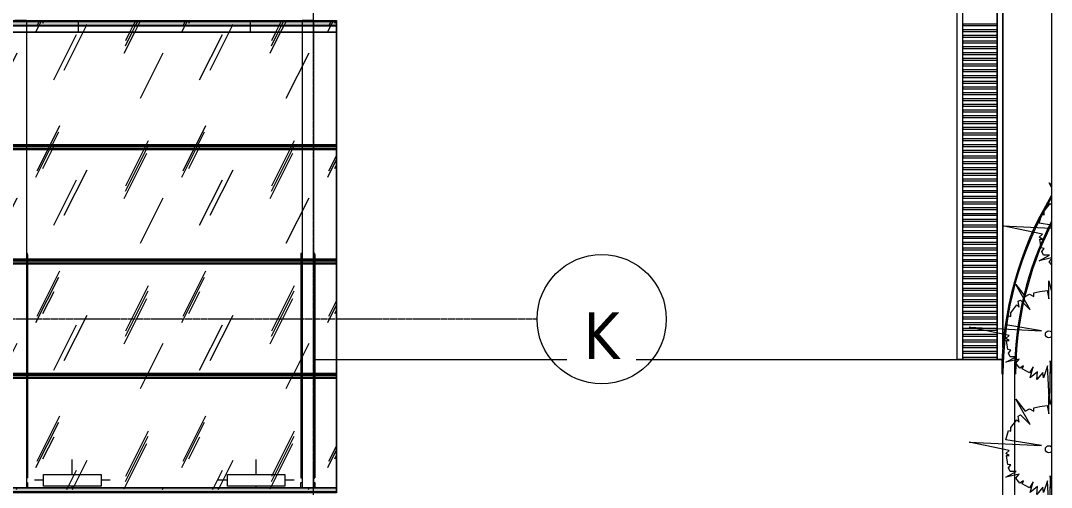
# Model space of a CAD drawing. Header units: millimetres. Extents: x 60855 to 206000, y 5274 to 78634.
# Drawn here: x 163010 to 171982, y 60273 to 64336 of the extents above; entities that cross this region are included whole.
import ezdxf

# ---------------------------------------------------------------- set-up
doc = ezdxf.new("R2010")
doc.units = ezdxf.units.MM
for name, pattern in [('Dash - Tight', [4.5, 3, -1.5]), ('Grid Line', [22.225, 12.7, -3.175, 3.175, -3.175]), ('Hidden', [7.14375, 4.7625, -2.38125])]:
    doc.linetypes.add(name, pattern=pattern)
for name, color, linetype, lineweight in [('A-DETL-GENF-2', 92, 'Dash - Tight', 9), ('A-DETL-GENF-3', 92, 'Hidden', 18), ('A-FLOR', 192, 'Continuous', 9), ('A-GLAZ-CURT', 52, 'Continuous', 9), ('A-GLAZ-CWMG', 51, 'Continuous', 9), ('A-WALL', 113, 'Continuous', 9), ('C-PRKG', 70, 'Continuous', 9), ('G-IMPT', 8, 'Continuous', 9), ('L-PLNT-1', 253, 'Continuous', 9), ('M-EQPM', 50, 'Continuous', 9), ('S-COLS', 52, 'Continuous', 9), ('S-GRID-1', 1, 'Grid Line', 9), ('S-GRID-IDEN', 1, 'Continuous', 9)]:
    doc.layers.add(name, color=color, linetype=linetype, lineweight=lineweight)
doc.layers.add('A-GLAZ-CWMG-2', color=51, linetype='Continuous', lineweight=9, transparency=0.5)
doc.styles.add('Tahoma_B', font='tahomabd.ttf', dxfattribs={"height": 406.25})
pattern_1 = [(63.321, (1491.9, 475.3), (-0.0046, 1263.6984), [441.959, -2386.58]), (63.321, (221.9, 475.3), (-0.0046, 1263.6984), [441.959, -2386.58]), (63.321, (2099.84, 719.4), (-0.0046, 1263.6984), [441.959, -2386.58]), (63.321, (829.84, 719.4), (-0.0046, 1263.6984), [441.959, -2386.58]), (63.321, (2007.8, 633.24), (-0.0046, 1263.6984), [441.959, -2386.58]), (63.321, (737.8, 633.24), (-0.0046, 1263.6984), [441.959, -2386.58]), (63.321, (1914, 1126.8), (-0.0046, 1263.6984), [214.813, -2613.726]), (63.321, (644, 1126.8), (-0.0046, 1263.6984), [214.813, -2613.726]), (63.321, (1852.7, 1050.4), (-0.0046, 1263.6984), [441.959, -2386.58]), (63.321, (582.7, 1050.4), (-0.0046, 1263.6984), [441.959, -2386.58]), (63.321, (1863.5, 1105.26), (-0.0046, 1263.6984), [441.959, -2386.58]), (63.321, (593.5, 1105.26), (-0.0046, 1263.6984), [441.959, -2386.58]), (63.321, (1351.1, 864.7), (-0.0046, 1263.6984), [441.959, -2386.58]), (63.321, (81.1, 864.7), (-0.0046, 1263.6984), [441.959, -2386.58]), (63.321, (1361.95, 929.3), (-0.0046, 1263.6984), [441.959, -2386.58]), (63.321, (91.95, 929.3), (-0.0046, 1263.6984), [441.959, -2386.58]), (63.321, (1364.87, 975.9), (-0.0046, 1263.6984), [441.959, -2386.58]), (63.321, (94.87, 975.9), (-0.0046, 1263.6984), [441.959, -2386.58])]

# ---------------------------------------------------------------- blocks, each defined once
blk = doc.blocks.new('xe oto1 - xe oto-V68-TKCS_NHÀ XE 1 - MẶT BẰNG MÁI')
at = {"layer": 'C-PRKG'}
for p, q in [((-2450, 0), (-50, 0)), ((-500, 0), (-50, 0)), ((-2450, 0), (-2000, 0)), ((-2000, -1), (-2000, -48.8)), ((-2000, -48.8), (-2000, -100)), ((-500, -48.8), (-500, -1)), ((-500, -100), (-500, -48.8)), ((-2000, -100), (-2450, -100)), ((-50, -100), (-500, -100)), ((-2050, -3950), (-2050, -3820)), ((-2050, -3950), (-2050, -3820)), ((-450, -3950), (-450, -3820)), ((-450, -3950), (-450, -3820)), ((-2300, -4000), (-2380, -4000)), ((-2300, -4000), (-2380, -4000)), ((-2300, -3950), (-1800, -3950)), ((-2300, -4050), (-2300, -3950)), ((-1800, -3950), (-1800, -4050)), ((-1720, -4000), (-1800, -4000)), ((-1720, -4000), (-1800, -4000)), ((-700, -4000), (-780, -4000)), ((-700, -4000), (-780, -4000)), ((-700, -3950), (-200, -3950)), ((-700, -4050), (-700, -3950)), ((-200, -3950), (-200, -4050)), ((-120, -4000), (-200, -4000)), ((-120, -4000), (-200, -4000)), ((-1800, -4050), (-2300, -4050)), ((-2050, -4062), (-2050, -4050)), ((-2050, -4062), (-2050, -4050)), ((-200, -4050), (-700, -4050)), ((-450, -4062), (-450, -4050)), ((-450, -4062), (-450, -4050))]:
    blk.add_line(p, q, dxfattribs=at)
blk = doc.blocks.new('CAY MAI VAN PHUC - CAY DUC SOC_dwg-V137-TKCS_NHÀ XE 1 - MẶT BẰNG MÁI')
at = {"layer": 'G-IMPT', "flags": 128}
blk.add_lwpolyline([(28, 431), (13, 293), (6, 772), (-14, 347), (-60, 479), (-67, 420), (-133, 499), (-127, 413), (-207, 479), (-173, 360), (-213, 426), (-293, 380), (-280, 347), (-320, 373), (-366, 320), (-326, 274), (-473, 307), (-360, 247), (-426, 247), (-446, 207), (-419, 174), (-453, 167), (-466, 68), (-439, 68), (-473, 48), (-439, 14), (-878, -79), (-80, -39), (-473, -105), (-446, -205), (-419, -198), (-419, -238), (-353, -324), (-326, -298), (-340, -364), (-313, -378), (-207, -271), (-366, -550), (-260, -418), (-213, -444), (-167, -418), (-167, -457), (-100, -471), (-20, -481), (0, -391), (0, -590), (26, -484)], dxfattribs=at)
at = {"layer": 'G-IMPT'}
blk.add_arc((0, 0), 38.6, 45, 315, dxfattribs=at)
blk = doc.blocks.new('CAY MAI VAN PHUC - CAY BONG TRANG-V139-TKCS_NHÀ XE 1 - MẶT BẰNG MÁI')
at = {"extrusion": (0, 0, -1), "xscale": 0.7894736842105263, "yscale": 0.7894736842105263, "zscale": -0.7894736842105263, "rotation": 180}
blk.add_blockref('CAY MAI VAN PHUC - CAY DUC SOC_dwg-V137-TKCS_NHÀ XE 1 - MẶT BẰNG MÁI', (0, 0), dxfattribs=at)
blk = doc.blocks.new('CAY MAI VAN PHUC - CAY DUC SOC_dwg-V140-TKCS_NHÀ XE 1 - MẶT BẰNG MÁI')
at = {"layer": 'G-IMPT', "flags": 128}
for points in [[(-340, 350), (-366, 320), (-340, 289)], [(-340, 277), (-473, 307), (-360, 247), (-426, 247), (-446, 207), (-419, 174), (-453, 167), (-466, 68), (-439, 68), (-473, 48), (-439, 14), (-878, -79), (-340, -52)], [(-340, -83), (-473, -105), (-446, -205), (-419, -198), (-419, -238), (-353, -324), (-340, -311)], [(-340, -504), (-366, -550), (-340, -517)]]:
    blk.add_lwpolyline(points, dxfattribs=at)
blk = doc.blocks.new('CAY MAI VAN PHUC - CAY BONG TRANG-V141-TKCS_NHÀ XE 1 - MẶT BẰNG MÁI')
at = {"extrusion": (0, 0, -1), "xscale": 0.7894736842105263, "yscale": 0.7894736842105263, "zscale": -0.7894736842105263, "rotation": 180}
blk.add_blockref('CAY MAI VAN PHUC - CAY DUC SOC_dwg-V140-TKCS_NHÀ XE 1 - MẶT BẰNG MÁI', (0, 0), dxfattribs=at)
blk = doc.blocks.new('TRỤ ĐỂ XE - TRỤ ĐỂ XE-V155-TKCS_NHÀ XE 1 - MẶT BẰNG MÁI')
at = {"layer": 'S-COLS'}
for p, q in [((-60, 20), (-60, 62)), ((-50, 20), (-60, 20)), ((-50, -885.3), (-50, 61.6)), ((-60, -885.3), (-60, -20)), ((-50, -20), (-60, -20)), ((-60, -913.5), (-60, -885.3)), ((-50, -933), (-50, -885.3)), ((-60, -933), (-60, -914.7)), ((-60, -1363.3), (-60, -933)), ((-50, -1880.3), (-50, -933.5)), ((-60, -1880.3), (-60, -1363.3)), ((-50, -1363.3), (-60, -1363.3)), ((-60, -1908.6), (-60, -1880.3)), ((-50, -1928.1), (-50, -1880.3)), ((-60, -1928.1), (-60, -1909.7)), ((-60, -1966), (-60, -1928.1)), ((-50, -1966), (-60, -1966)), ((-60, -1966), (-60, -1974.9)), ((-50, -2875.3), (-50, -1928.5)), ((-60, -1974.9), (-50, -1974.9)), ((-50, -2923.1), (-50, -2875.3)), ((-50, -3951.2), (-50, -2923.5)), ((-50, -3999), (-50, -3951.2)), ((-50, -4000), (50, -4000))]:
    blk.add_line(p, q, dxfattribs=at)
blk = doc.blocks.new('TRỤ ĐỂ XE - TRỤ ĐỂ XE-V156-TKCS_NHÀ XE 1 - MẶT BẰNG MÁI')
at = {"layer": 'S-COLS'}
for p, q in [((-60, 20), (-60, 62)), ((-50, 20), (-60, 20)), ((-50, -885.3), (-50, 61.6)), ((50, -885.3), (50, 61.6)), ((60, 20), (50, 20)), ((60, 62), (60, 20)), ((-60, -885.3), (-60, -20)), ((-50, -20), (-60, -20)), ((60, -20), (50, -20)), ((60, -885.3), (60, -20)), ((-60, -913.5), (-60, -885.3)), ((-50, -933), (-50, -885.3)), ((50, -933), (50, -885.3)), ((60, -913.5), (60, -885.3)), ((-60, -933), (-60, -914.7)), ((-60, -1363.3), (-60, -933)), ((-50, -1880.3), (-50, -933.5)), ((50, -1880.3), (50, -933.5)), ((60, -933), (60, -914.7)), ((60, -1363.3), (60, -933)), ((-60, -1880.3), (-60, -1363.3)), ((-50, -1363.3), (-60, -1363.3)), ((60, -1363.3), (50, -1363.3)), ((60, -1880.3), (60, -1363.3)), ((-60, -1908.6), (-60, -1880.3)), ((-50, -1928.1), (-50, -1880.3)), ((50, -1928.1), (50, -1880.3)), ((60, -1908.6), (60, -1880.3)), ((-60, -1928.1), (-60, -1909.7)), ((-60, -1966), (-60, -1928.1)), ((-50, -1966), (-60, -1966)), ((-60, -1966), (-60, -1974.9)), ((-50, -2875.3), (-50, -1928.5)), ((50, -2875.3), (50, -1928.5)), ((60, -1966), (50, -1966)), ((60, -1928.1), (60, -1909.7)), ((60, -1966), (60, -1928.1)), ((60, -1974.9), (60, -1966)), ((-60, -1974.9), (-50, -1974.9)), ((50, -1974.9), (60, -1974.9)), ((-50, -2923.1), (-50, -2875.3)), ((-50, -3951.2), (-50, -2923.5)), ((50, -2923.1), (50, -2875.3)), ((50, -3951.2), (50, -2923.5)), ((-50, -3999), (-50, -3951.2)), ((-50, -4000), (50, -4000)), ((50, -3999), (50, -3951.2))]:
    blk.add_line(p, q, dxfattribs=at)
blk = doc.blocks.new('Rectangular Mullion - 40 x 80mm-2340581-TKCS_NHÀ XE 1 - MẶT BẰNG MÁI')
at = {"layer": 'A-GLAZ-CWMG-2'}
for points in [[(91952.6, 64326.4), (91952.6, 64334.3), (68947.6, 64334.3), (68947.6, 64326.4), (89430.2, 64326.4)], [(91952.6, 64286.6), (91952.6, 64326.4), (68947.6, 64326.4), (68947.6, 64286.6), (89430.2, 64286.6)]]:
    blk.add_hatch(color=256, dxfattribs=at).paths.add_polyline_path(points)
at = {"layer": 'A-GLAZ-CWMG'}
for p, q in [((68947.6, 64334.3), (91952.6, 64334.3)), ((91952.6, 64334.3), (91952.6, 64326.4)), ((91952.6, 64294.5), (91952.6, 64334.3)), ((91952.6, 64326.4), (68947.6, 64326.4)), ((91952.6, 64294.5), (68947.6, 64294.5)), ((91952.6, 64286.6), (68947.6, 64286.6)), ((91952.6, 64326.4), (91952.6, 64286.6)), ((91952.6, 64286.6), (91952.6, 64294.5))]:
    blk.add_line(p, q, dxfattribs=at)
blk = doc.blocks.new('System Panel - Glazed-V166-TKCS_NHÀ XE 1 - MẶT BẰNG MÁI')
at = {"layer": 'A-GLAZ-CURT'}
h = blk.add_hatch(dxfattribs=at)
h.set_pattern_fill('FP_15', color=256, style=0, pattern_type=2)
h.set_pattern_definition(pattern_1)
h.paths.add_polyline_path([(91717.1, 60253.8), (91952.6, 60253.8), (91952.6, 60273.3), (68947.6, 60273.3), (68947.6, 60253.8), (89430.2, 60253.8)])
h.paths.add_polyline_path([(71135.3, 61220.6), (91952.6, 61220.6), (91952.6, 61248.8), (68947.6, 61248.8), (68947.6, 61220.6)])
h = blk.add_hatch(dxfattribs=at)
h.set_pattern_fill('FP_15', color=256, style=0, pattern_type=2)
h.set_pattern_definition(pattern_1)
h.paths.add_polyline_path([(91717.1, 60273.3), (91952.6, 60273.3), (91952.6, 61220.6), (68947.6, 61220.6), (68947.6, 60273.3), (89430.2, 60273.3)])
h = blk.add_hatch(dxfattribs=at)
h.set_pattern_fill('FP_18', color=256, style=0, pattern_type=2)
h.set_pattern_definition([(11.254, (1491.89, 60868.72), (0.00039, 126.3567), [202.328, -1092.571]), (11.254, (221.89, 60868.72), (0.00039, 126.3567), [202.328, -1092.571]), (11.254, (2099.84, 60893.13), (0.00039, 126.3567), [202.328, -1092.571]), (11.254, (829.84, 60893.13), (0.00039, 126.3567), [202.328, -1092.571]), (11.254, (2007.82, 60884.51), (0.00039, 126.3567), [202.328, -1092.571]), (11.254, (737.82, 60884.51), (0.00039, 126.3567), [202.328, -1092.571]), (11.254, (1914.03, 60933.86), (0.00039, 126.3567), [98.341, -1196.558]), (11.254, (644.03, 60933.86), (0.00039, 126.3567), [98.341, -1196.558]), (11.254, (1852.68, 60926.22), (0.00039, 126.3567), [202.328, -1092.571]), (11.254, (582.68, 60926.22), (0.00039, 126.3567), [202.328, -1092.571]), (11.254, (1863.51, 60931.71), (0.00039, 126.3567), [202.328, -1092.571]), (11.254, (593.51, 60931.71), (0.00039, 126.3567), [202.328, -1092.571]), (11.254, (1351.12, 60907.65), (0.00039, 126.3567), [202.328, -1092.571]), (11.254, (81.12, 60907.65), (0.00039, 126.3567), [202.328, -1092.571]), (11.254, (1361.95, 60914.11), (0.00039, 126.3567), [202.328, -1092.571]), (11.254, (91.95, 60914.11), (0.00039, 126.3567), [202.328, -1092.571]), (11.254, (1364.87, 60918.78), (0.00039, 126.3567), [202.328, -1092.571]), (11.254, (94.87, 60918.78), (0.00039, 126.3567), [202.328, -1092.571])])
h.paths.add_polyline_path([(91952.6, 61248.8), (91952.6, 61250), (91717.1, 61248.8)])
for p, q in [((91952.6, 61248.8), (68947.6, 61248.8)), ((89252.6, 61250), (91652.6, 61250)), ((91752.6, 61250), (91952.6, 61250)), ((91952.6, 61250), (91952.6, 61248.8)), ((91952.6, 61220.6), (91952.6, 61248.8)), ((91952.6, 61248.8), (91952.6, 61220.6)), ((91952.6, 60273.7), (91952.6, 61220.6)), ((91952.6, 61220.6), (91952.6, 60273.3))]:
    blk.add_line(p, q, dxfattribs=at)
blk = doc.blocks.new('System Panel - Glazed-V167-TKCS_NHÀ XE 1 - MẶT BẰNG MÁI')
at = {"layer": 'A-GLAZ-CURT'}
h = blk.add_hatch(dxfattribs=at)
h.set_pattern_fill('FP_15', color=256, style=0, pattern_type=2)
h.set_pattern_definition(pattern_1)
h.paths.add_polyline_path([(91717.1, 61248.8), (91952.6, 61248.8), (91952.6, 61268.3), (68947.6, 61268.3), (68947.6, 61248.8), (89430.2, 61248.8)])
h.paths.add_polyline_path([(71135.3, 62215.6), (91952.6, 62215.6), (91952.6, 62243.9), (68947.6, 62243.9), (68947.6, 62215.6)])
h = blk.add_hatch(dxfattribs=at)
h.set_pattern_fill('FP_15', color=256, style=0, pattern_type=2)
h.set_pattern_definition(pattern_1)
h.paths.add_polyline_path([(82569.6, 61268.3), (91952.6, 61268.3), (91952.6, 62215.6), (68947.6, 62215.6), (68947.6, 61268.3), (80282.8, 61268.3)])
h = blk.add_hatch(dxfattribs=at)
h.set_pattern_fill('FP_19', color=256, style=0, pattern_type=2)
h.set_pattern_definition([(11.254, (1491.89, 61863.75), (0.00039, 126.3567), [202.328, -1092.571]), (11.254, (221.89, 61863.75), (0.00039, 126.3567), [202.328, -1092.571]), (11.254, (2099.84, 61888.17), (0.00039, 126.3567), [202.328, -1092.571]), (11.254, (829.84, 61888.17), (0.00039, 126.3567), [202.328, -1092.571]), (11.254, (2007.82, 61879.55), (0.00039, 126.3567), [202.328, -1092.571]), (11.254, (737.82, 61879.55), (0.00039, 126.3567), [202.328, -1092.571]), (11.254, (1914.03, 61928.9), (0.00039, 126.3567), [98.341, -1196.558]), (11.254, (644.03, 61928.9), (0.00039, 126.3567), [98.341, -1196.558]), (11.254, (1852.68, 61921.26), (0.00039, 126.3567), [202.328, -1092.571]), (11.254, (582.68, 61921.26), (0.00039, 126.3567), [202.328, -1092.571]), (11.254, (1863.51, 61926.75), (0.00039, 126.3567), [202.328, -1092.571]), (11.254, (593.51, 61926.75), (0.00039, 126.3567), [202.328, -1092.571]), (11.254, (1351.12, 61902.69), (0.00039, 126.3567), [202.328, -1092.571]), (11.254, (81.12, 61902.69), (0.00039, 126.3567), [202.328, -1092.571]), (11.254, (1361.95, 61909.15), (0.00039, 126.3567), [202.328, -1092.571]), (11.254, (91.95, 61909.15), (0.00039, 126.3567), [202.328, -1092.571]), (11.254, (1364.87, 61913.81), (0.00039, 126.3567), [202.328, -1092.571]), (11.254, (94.87, 61913.81), (0.00039, 126.3567), [202.328, -1092.571])])
h.paths.add_polyline_path([(91952.6, 62243.9), (91952.6, 62245.1), (89430.2, 62243.9)])
for p, q in [((91952.6, 62243.9), (68947.6, 62243.9)), ((89252.6, 62245.1), (91652.6, 62245.1)), ((91752.6, 62245.1), (91952.6, 62245.1)), ((91952.6, 62245.1), (91952.6, 62243.9)), ((91952.6, 62215.6), (91952.6, 62243.9)), ((91952.6, 62243.9), (91952.6, 62215.6)), ((91952.6, 61268.7), (91952.6, 62215.6)), ((91952.6, 62215.6), (91952.6, 61268.3)), ((68947.6, 61248.8), (91952.6, 61248.8)), ((91652.6, 61250), (89252.6, 61250)), ((91952.6, 61250), (91752.6, 61250)), ((91952.6, 61248.8), (91952.6, 61268.3)), ((91952.6, 61268.3), (91952.6, 61250)), ((91952.6, 61250), (91952.6, 61248.8))]:
    blk.add_line(p, q, dxfattribs=at)
blk = doc.blocks.new('System Panel - Glazed-V168-TKCS_NHÀ XE 1 - MẶT BẰNG MÁI')
at = {"layer": 'A-GLAZ-CURT'}
h = blk.add_hatch(dxfattribs=at)
h.set_pattern_fill('FP_15', color=256, style=0, pattern_type=2)
h.set_pattern_definition(pattern_1)
h.paths.add_polyline_path([(91952.6, 62243.9), (91952.6, 62263.4), (68947.6, 62263.4), (68947.6, 62243.9), (89430.2, 62243.9)])
h.paths.add_polyline_path([(84856.5, 63210.6), (91952.6, 63210.6), (91952.6, 63238.9), (68947.6, 63238.9), (68947.6, 63210.6), (82569.6, 63210.6)])
h = blk.add_hatch(dxfattribs=at)
h.set_pattern_fill('FP_15', color=256, style=0, pattern_type=2)
h.set_pattern_definition(pattern_1)
h.paths.add_polyline_path([(89430.2, 62263.4), (91952.6, 62263.4), (91952.6, 63210.6), (68947.6, 63210.6), (68947.6, 62263.4), (87143.3, 62263.4)])
h = blk.add_hatch(dxfattribs=at)
h.set_pattern_fill('FP_20', color=256, style=0, pattern_type=2)
h.set_pattern_definition([(11.254, (1491.89, 62858.79), (0.00039, 126.3567), [202.328, -1092.571]), (11.254, (221.89, 62858.79), (0.00039, 126.3567), [202.328, -1092.571]), (11.254, (2099.84, 62883.2), (0.00039, 126.3567), [202.328, -1092.571]), (11.254, (829.84, 62883.2), (0.00039, 126.3567), [202.328, -1092.571]), (11.254, (2007.82, 62874.59), (0.00039, 126.3567), [202.328, -1092.571]), (11.254, (737.82, 62874.59), (0.00039, 126.3567), [202.328, -1092.571]), (11.254, (1914.03, 62923.94), (0.00039, 126.3567), [98.341, -1196.558]), (11.254, (644.03, 62923.94), (0.00039, 126.3567), [98.341, -1196.558]), (11.254, (1852.68, 62916.3), (0.00039, 126.3567), [202.328, -1092.571]), (11.254, (582.68, 62916.3), (0.00039, 126.3567), [202.328, -1092.571]), (11.254, (1863.51, 62921.79), (0.00039, 126.3567), [202.328, -1092.571]), (11.254, (593.51, 62921.79), (0.00039, 126.3567), [202.328, -1092.571]), (11.254, (1351.12, 62897.73), (0.00039, 126.3567), [202.328, -1092.571]), (11.254, (81.12, 62897.73), (0.00039, 126.3567), [202.328, -1092.571]), (11.254, (1361.95, 62904.19), (0.00039, 126.3567), [202.328, -1092.571]), (11.254, (91.95, 62904.19), (0.00039, 126.3567), [202.328, -1092.571]), (11.254, (1364.87, 62908.85), (0.00039, 126.3567), [202.328, -1092.571]), (11.254, (94.87, 62908.85), (0.00039, 126.3567), [202.328, -1092.571])])
h.paths.add_polyline_path([(91952.6, 63238.9), (91952.6, 63240.1), (89430.2, 63238.9)])
for p, q in [((91952.6, 63238.9), (68947.6, 63238.9)), ((89252.6, 63240.1), (91652.6, 63240.1)), ((91752.6, 63240.1), (91952.6, 63240.1)), ((91952.6, 63240.1), (91952.6, 63238.9)), ((91952.6, 63210.6), (91952.6, 63238.9)), ((91952.6, 63238.9), (91952.6, 63210.6)), ((91952.6, 62263.8), (91952.6, 63210.6)), ((91952.6, 63210.6), (91952.6, 62263.4)), ((68947.6, 62243.9), (91952.6, 62243.9)), ((91652.6, 62245.1), (89252.6, 62245.1)), ((91952.6, 62245.1), (91752.6, 62245.1)), ((91952.6, 62243.9), (91952.6, 62263.4)), ((91952.6, 62263.4), (91952.6, 62245.1)), ((91952.6, 62245.1), (91952.6, 62243.9))]:
    blk.add_line(p, q, dxfattribs=at)
blk = doc.blocks.new('Rectangular Mullion - 40 x 80mm-2340579-TKCS_NHÀ XE 1 - MẶT BẰNG MÁI')
at = {"layer": 'A-GLAZ-CWMG-2'}
for points in [[(91952.6, 59270.3), (91952.6, 59278.3), (68947.6, 59278.3), (68947.6, 59270.3), (91717.1, 59270.3)], [(91952.6, 59230.5), (91952.6, 59270.3), (68947.6, 59270.3), (68947.6, 59230.5), (91717.1, 59230.5)]]:
    blk.add_hatch(color=256, dxfattribs=at).paths.add_polyline_path(points)
at = {"layer": 'A-GLAZ-CWMG'}
for p, q in [((68947.6, 59278.3), (91952.6, 59278.3)), ((91952.6, 59270.3), (68947.6, 59270.3)), ((91952.6, 59238.5), (68947.6, 59238.5)), ((91952.6, 59230.5), (68947.6, 59230.5)), ((91952.6, 59278.3), (91952.6, 59270.3)), ((91952.6, 59238.5), (91952.6, 59278.3)), ((91952.6, 59270.3), (91952.6, 59230.5)), ((91952.6, 59230.5), (91952.6, 59238.5))]:
    blk.add_line(p, q, dxfattribs=at)
blk = doc.blocks.new('System Panel - Glazed-V169-TKCS_NHÀ XE 1 - MẶT BẰNG MÁI')
at = {"layer": 'A-GLAZ-CURT'}
h = blk.add_hatch(dxfattribs=at)
h.set_pattern_fill('FP_15', color=256, style=0, pattern_type=2)
h.set_pattern_definition(pattern_1)
h.paths.add_polyline_path([(89430.2, 63258.4), (91952.6, 63258.4), (91952.6, 64233.9), (68947.6, 64233.9), (68947.6, 63258.4), (87143.3, 63258.4)])
h = blk.add_hatch(dxfattribs=at)
h.set_pattern_fill('FP_21', color=256, style=0, pattern_type=2)
h.set_pattern_definition([(11.254, (1491.89, 63853.83), (0.00039, 126.3567), [202.328, -1092.571]), (11.254, (221.89, 63853.83), (0.00039, 126.3567), [202.328, -1092.571]), (11.254, (2099.84, 63878.24), (0.00039, 126.3567), [202.328, -1092.571]), (11.254, (829.84, 63878.24), (0.00039, 126.3567), [202.328, -1092.571]), (11.254, (2007.82, 63869.63), (0.00039, 126.3567), [202.328, -1092.571]), (11.254, (737.82, 63869.63), (0.00039, 126.3567), [202.328, -1092.571]), (11.254, (1914.03, 63918.98), (0.00039, 126.3567), [98.341, -1196.558]), (11.254, (644.03, 63918.98), (0.00039, 126.3567), [98.341, -1196.558]), (11.254, (1852.68, 63911.34), (0.00039, 126.3567), [202.328, -1092.571]), (11.254, (582.68, 63911.34), (0.00039, 126.3567), [202.328, -1092.571]), (11.254, (1863.51, 63916.82), (0.00039, 126.3567), [202.328, -1092.571]), (11.254, (593.51, 63916.82), (0.00039, 126.3567), [202.328, -1092.571]), (11.254, (1351.12, 63892.77), (0.00039, 126.3567), [202.328, -1092.571]), (11.254, (81.12, 63892.77), (0.00039, 126.3567), [202.328, -1092.571]), (11.254, (1361.95, 63899.23), (0.00039, 126.3567), [202.328, -1092.571]), (11.254, (91.95, 63899.23), (0.00039, 126.3567), [202.328, -1092.571]), (11.254, (1364.87, 63903.89), (0.00039, 126.3567), [202.328, -1092.571]), (11.254, (94.87, 63903.89), (0.00039, 126.3567), [202.328, -1092.571])])
h.paths.add_polyline_path([(91952.6, 64233.9), (91952.6, 64235.1), (89430.2, 64233.9)])
h = blk.add_hatch(dxfattribs=at)
h.set_pattern_fill('FP_15', color=256, style=0, pattern_type=2)
h.set_pattern_definition(pattern_1)
h.paths.add_polyline_path([(91952.6, 63238.9), (91952.6, 63258.4), (68947.6, 63258.4), (68947.6, 63238.9), (89430.2, 63238.9)])
for p, q in [((91952.6, 64233.9), (68947.6, 64233.9)), ((89252.6, 64235.1), (91652.6, 64235.1)), ((91752.6, 64235.1), (91952.6, 64235.1)), ((91952.6, 64235.1), (91952.6, 64233.9)), ((91952.6, 63258.8), (91952.6, 64233.9)), ((91952.6, 64233.9), (91952.6, 63258.4)), ((91952.6, 63238.9), (91952.6, 63258.4)), ((91952.6, 63258.4), (91952.6, 63240.1)), ((68947.6, 63238.9), (91952.6, 63238.9)), ((91652.6, 63240.1), (89252.6, 63240.1)), ((91952.6, 63240.1), (91752.6, 63240.1)), ((91952.6, 63240.1), (91952.6, 63238.9))]:
    blk.add_line(p, q, dxfattribs=at)
blk = doc.blocks.new('System Panel - Glazed-2599383-TKCS_NHÀ XE 1 - MẶT BẰNG MÁI')
at = {"layer": 'A-GLAZ-CURT'}
h = blk.add_hatch(dxfattribs=at)
h.set_pattern_fill('FP_15', color=256, style=0, pattern_type=2)
h.set_pattern_definition(pattern_1)
h.paths.add_polyline_path([(80282.8, 64286.6), (91952.6, 64286.6), (91952.6, 64334.3), (68947.6, 64334.3), (68947.6, 64286.6), (77995.9, 64286.6)])
h = blk.add_hatch(dxfattribs=at)
h.set_pattern_fill('FP_22', color=256, style=0, pattern_type=2)
h.set_pattern_definition([(11.254, (1491.89, 63954.6), (0.00039, 126.3567), [202.328, -1092.571]), (11.254, (221.89, 63954.6), (0.00039, 126.3567), [202.328, -1092.571]), (11.254, (2099.84, 63979.01), (0.00039, 126.3567), [202.328, -1092.571]), (11.254, (829.84, 63979.01), (0.00039, 126.3567), [202.328, -1092.571]), (11.254, (2007.82, 63970.4), (0.00039, 126.3567), [202.328, -1092.571]), (11.254, (737.82, 63970.4), (0.00039, 126.3567), [202.328, -1092.571]), (11.254, (1914.03, 64019.75), (0.00039, 126.3567), [98.341, -1196.558]), (11.254, (644.03, 64019.75), (0.00039, 126.3567), [98.341, -1196.558]), (11.254, (1852.68, 64012.11), (0.00039, 126.3567), [202.328, -1092.571]), (11.254, (582.68, 64012.11), (0.00039, 126.3567), [202.328, -1092.571]), (11.254, (1863.51, 64017.6), (0.00039, 126.3567), [202.328, -1092.571]), (11.254, (593.51, 64017.6), (0.00039, 126.3567), [202.328, -1092.571]), (11.254, (1351.12, 63993.54), (0.00039, 126.3567), [202.328, -1092.571]), (11.254, (81.12, 63993.54), (0.00039, 126.3567), [202.328, -1092.571]), (11.254, (1361.95, 64000), (0.00039, 126.3567), [202.328, -1092.571]), (11.254, (91.95, 64000), (0.00039, 126.3567), [202.328, -1092.571]), (11.254, (1364.87, 64004.66), (0.00039, 126.3567), [202.328, -1092.571]), (11.254, (94.87, 64004.66), (0.00039, 126.3567), [202.328, -1092.571])])
h.paths.add_polyline_path([(91952.6, 64334.7), (91952.6, 64335.9), (89430.2, 64334.7)])
h.paths.add_polyline_path([(89152.6, 64334.8), (89152.6, 64335.3), (89252.6, 64334.8)])
h.paths.add_polyline_path([(84152.6, 64334.8), (84152.6, 64335.3), (84252.6, 64334.8)])
h.paths.add_polyline_path([(79152.6, 64334.8), (79152.6, 64335.3), (79252.6, 64334.8)])
h.paths.add_polyline_path([(74152.6, 64334.8), (74152.6, 64335.3), (74252.6, 64334.8)])
h = blk.add_hatch(dxfattribs=at)
h.set_pattern_fill('FP_15', color=256, style=0, pattern_type=2)
h.set_pattern_definition(pattern_1)
h.paths.add_polyline_path([(91952.6, 64233.9), (91952.6, 64286.6), (68947.6, 64286.6), (68947.6, 64233.9), (89430.2, 64233.9)])
for p, q in [((91952.6, 64334.7), (68947.6, 64334.7)), ((91952.6, 64335.9), (91952.6, 64334.7)), ((91952.6, 64286.6), (91952.6, 64334.3)), ((91952.6, 64334.3), (91952.6, 64286.6)), ((91952.6, 64233.9), (91952.6, 64286.6)), ((91952.6, 64286.6), (91952.6, 64235.1)), ((68947.6, 64233.9), (91952.6, 64233.9)), ((91652.6, 64235.1), (89252.6, 64235.1)), ((91952.6, 64235.1), (91752.6, 64235.1)), ((91952.6, 64235.1), (91952.6, 64233.9))]:
    blk.add_line(p, q, dxfattribs=at)
blk = doc.blocks.new('THOAT NUOC 300 - w300-4726151-TKCS_NHÀ XE 1 - MẶT BẰNG MÁI')
at = {"layer": 'M-EQPM'}
for p, q in [((-4187.2, 150), (-4187.2, 200)), ((4167.2, 200), (-4187.2, 200)), ((-4187.2, -150), (-4187.2, 150)), ((-4167.2, 150), (-4187.2, 150)), ((-4187.2, 150), (4167.2, 150)), ((-4167.2, 150), (-4167.2, -150)), ((-4137.2, -150), (-4137.2, 150)), ((-4117.2, 150), (-4137.2, 150)), ((-4117.2, 150), (-4117.2, -150)), ((-4087.1, -150), (-4087.1, 150)), ((-4067.1, 150), (-4087.1, 150)), ((-4067.1, 150), (-4067.1, -150)), ((-4037.1, -150), (-4037.1, 150)), ((-4017.1, 150), (-4037.1, 150)), ((-4017.1, 150), (-4017.1, -150)), ((-3987.1, -150), (-3987.1, 150)), ((-3967.1, 150), (-3987.1, 150)), ((-3967.1, 150), (-3967.1, -150)), ((-3937.1, -150), (-3937.1, 150)), ((-3917.1, 150), (-3937.1, 150)), ((-3917.1, 150), (-3917.1, -150)), ((-3887, -150), (-3887, 150)), ((-3867, 150), (-3887, 150)), ((-3867, 150), (-3867, -150)), ((-3837, -150), (-3837, 150)), ((-3817, 150), (-3837, 150)), ((-3817, 150), (-3817, -150)), ((-3787, -150), (-3787, 150)), ((-3767, 150), (-3787, 150)), ((-3767, 150), (-3767, -150)), ((-3737, -150), (-3737, 150)), ((-3717, 150), (-3737, 150)), ((-3717, 150), (-3717, -150)), ((-3686.9, -150), (-3686.9, 150)), ((-3666.9, 150), (-3686.9, 150)), ((-3666.9, 150), (-3666.9, -150)), ((-3636.9, -150), (-3636.9, 150)), ((-3616.9, 150), (-3636.9, 150)), ((-3616.9, 150), (-3616.9, -150)), ((-3586.9, -150), (-3586.9, 150)), ((-3566.9, 150), (-3586.9, 150)), ((-3566.9, 150), (-3566.9, -150)), ((-3536.9, -150), (-3536.9, 150)), ((-3516.9, 150), (-3536.9, 150)), ((-3516.9, 150), (-3516.9, -150)), ((-3486.8, -150), (-3486.8, 150)), ((-3466.8, 150), (-3486.8, 150)), ((-3466.8, 150), (-3466.8, -150)), ((-3436.8, -150), (-3436.8, 150)), ((-3416.8, 150), (-3436.8, 150)), ((-3416.8, 150), (-3416.8, -150)), ((-3386.8, -150), (-3386.8, 150)), ((-3366.8, 150), (-3386.8, 150)), ((-3366.8, 150), (-3366.8, -150)), ((-3336.8, -150), (-3336.8, 150)), ((-3316.8, 150), (-3336.8, 150)), ((-3316.8, 150), (-3316.8, -150)), ((-3286.7, -150), (-3286.7, 150)), ((-3266.7, 150), (-3286.7, 150)), ((-3266.7, 150), (-3266.7, -150)), ((-3236.7, -150), (-3236.7, 150)), ((-3216.7, 150), (-3236.7, 150)), ((-3216.7, 150), (-3216.7, -150)), ((-3186.7, -150), (-3186.7, 150)), ((-3166.7, 150), (-3186.7, 150)), ((-3166.7, 150), (-3166.7, -150)), ((-3136.6, -150), (-3136.6, 150)), ((-3116.6, 150), (-3136.6, 150)), ((-3116.6, 150), (-3116.6, -150)), ((-3086.6, -150), (-3086.6, 150)), ((-3066.6, 150), (-3086.6, 150)), ((-3066.6, 150), (-3066.6, -150)), ((-3036.6, -150), (-3036.6, 150)), ((-3016.6, 150), (-3036.6, 150)), ((-3016.6, 150), (-3016.6, -150)), ((-2986.6, -150), (-2986.6, 150)), ((-2966.6, 150), (-2986.6, 150)), ((-2966.6, 150), (-2966.6, -150)), ((-2936.5, -150), (-2936.5, 150)), ((-2916.5, 150), (-2936.5, 150)), ((-2916.5, 150), (-2916.5, -150)), ((-2886.5, -150), (-2886.5, 150)), ((-2866.5, 150), (-2886.5, 150)), ((-2866.5, 150), (-2866.5, -150)), ((-2836.5, -150), (-2836.5, 150)), ((-2816.5, 150), (-2836.5, 150)), ((-2816.5, 150), (-2816.5, -150)), ((-2786.5, -150), (-2786.5, 150)), ((-2766.5, 150), (-2786.5, 150)), ((-2766.5, 150), (-2766.5, -150)), ((-2736.4, -150), (-2736.4, 150)), ((-2716.4, 150), (-2736.4, 150)), ((-2716.4, 150), (-2716.4, -150)), ((-2686.4, -150), (-2686.4, 150)), ((-2666.4, 150), (-2686.4, 150)), ((-2666.4, 150), (-2666.4, -150)), ((-2636.4, -150), (-2636.4, 150)), ((-2616.4, 150), (-2636.4, 150)), ((-2616.4, 150), (-2616.4, -150)), ((-2586.4, -150), (-2586.4, 150)), ((-2566.4, 150), (-2586.4, 150)), ((-2566.4, 150), (-2566.4, -150)), ((-2536.3, -150), (-2536.3, 150)), ((-2516.3, 150), (-2536.3, 150)), ((-2516.3, 150), (-2516.3, -150)), ((-2486.3, -150), (-2486.3, 150)), ((-2466.3, 150), (-2486.3, 150)), ((-2466.3, 150), (-2466.3, -150)), ((-2436.3, -150), (-2436.3, 150)), ((-2416.3, 150), (-2436.3, 150)), ((-2416.3, 150), (-2416.3, -150)), ((-2386.3, -150), (-2386.3, 150)), ((-2366.3, 150), (-2386.3, 150)), ((-2366.3, 150), (-2366.3, -150)), ((-2336.2, -150), (-2336.2, 150)), ((-2316.2, 150), (-2336.2, 150)), ((-2316.2, 150), (-2316.2, -150)), ((-2286.2, -150), (-2286.2, 150)), ((-2266.2, 150), (-2286.2, 150)), ((-2266.2, 150), (-2266.2, -150)), ((-2236.2, -150), (-2236.2, 150)), ((-2216.2, 150), (-2236.2, 150)), ((-2216.2, 150), (-2216.2, -150)), ((-2186.1, -150), (-2186.1, 150)), ((-2166.1, 150), (-2186.1, 150)), ((-2166.1, 150), (-2166.1, -150)), ((-2136.1, -150), (-2136.1, 150)), ((-2116.1, 150), (-2136.1, 150)), ((-2116.1, 150), (-2116.1, -150)), ((-2086.1, -150), (-2086.1, 150)), ((-2066.1, 150), (-2086.1, 150)), ((-2066.1, 150), (-2066.1, -150)), ((-2036.1, -150), (-2036.1, 150)), ((-2016.1, 150), (-2036.1, 150)), ((-2016.1, 150), (-2016.1, -150)), ((-1986, -150), (-1986, 150)), ((-1966, 150), (-1986, 150)), ((-1966, 150), (-1966, -150)), ((-1936, -150), (-1936, 150)), ((-1916, 150), (-1936, 150)), ((-1916, 150), (-1916, -150)), ((-1886, -150), (-1886, 150)), ((-1866, 150), (-1886, 150)), ((-1866, 150), (-1866, -150)), ((-1836, -150), (-1836, 150)), ((-1816, 150), (-1836, 150)), ((-1816, 150), (-1816, -150)), ((-1785.9, -150), (-1785.9, 150)), ((-1765.9, 150), (-1785.9, 150)), ((-1765.9, 150), (-1765.9, -150)), ((-1735.9, -150), (-1735.9, 150)), ((-1715.9, 150), (-1735.9, 150)), ((-1715.9, 150), (-1715.9, -150)), ((-1685.9, -150), (-1685.9, 150)), ((-1665.9, 150), (-1685.9, 150)), ((-1665.9, 150), (-1665.9, -150)), ((-1635.9, -150), (-1635.9, 150)), ((-1615.9, 150), (-1635.9, 150)), ((-1615.9, 150), (-1615.9, -150)), ((-1585.8, -150), (-1585.8, 150)), ((-1565.8, 150), (-1585.8, 150)), ((-1565.8, 150), (-1565.8, -150)), ((-1535.8, -150), (-1535.8, 150)), ((-1515.8, 150), (-1535.8, 150)), ((-1515.8, 150), (-1515.8, -150)), ((-1485.8, -150), (-1485.8, 150)), ((-1465.8, 150), (-1485.8, 150)), ((-1465.8, 150), (-1465.8, -150)), ((-1435.8, -150), (-1435.8, 150)), ((-1415.8, 150), (-1435.8, 150)), ((-1415.8, 150), (-1415.8, -150)), ((-1385.7, -150), (-1385.7, 150)), ((-1365.7, 150), (-1385.7, 150)), ((-1365.7, 150), (-1365.7, -150)), ((-1335.7, -150), (-1335.7, 150)), ((-1315.7, 150), (-1335.7, 150)), ((-1315.7, 150), (-1315.7, -150)), ((-1285.7, -150), (-1285.7, 150)), ((-1265.7, 150), (-1285.7, 150)), ((-1265.7, 150), (-1265.7, -150)), ((-4187.2, -150), (-4167.2, -150)), ((-4187.2, -194.1), (-4187.2, -150)), ((-4187.2, -150), (4167.2, -150)), ((-4137.2, -150), (-4117.2, -150)), ((-4087.1, -150), (-4067.1, -150)), ((-4037.1, -150), (-4017.1, -150)), ((-3987.1, -150), (-3967.1, -150)), ((-3937.1, -150), (-3917.1, -150)), ((-3887, -150), (-3867, -150)), ((-3837, -150), (-3817, -150)), ((-3787, -150), (-3767, -150)), ((-3737, -150), (-3717, -150)), ((-3686.9, -150), (-3666.9, -150)), ((-3636.9, -150), (-3616.9, -150)), ((-3586.9, -150), (-3566.9, -150)), ((-3536.9, -150), (-3516.9, -150)), ((-3486.8, -150), (-3466.8, -150)), ((-3436.8, -150), (-3416.8, -150)), ((-3386.8, -150), (-3366.8, -150)), ((-3336.8, -150), (-3316.8, -150)), ((-3286.7, -150), (-3266.7, -150)), ((-3236.7, -150), (-3216.7, -150)), ((-3186.7, -150), (-3166.7, -150)), ((-3136.6, -150), (-3116.6, -150)), ((-3086.6, -150), (-3066.6, -150)), ((-3036.6, -150), (-3016.6, -150)), ((-2986.6, -150), (-2966.6, -150)), ((-2936.5, -150), (-2916.5, -150)), ((-2886.5, -150), (-2866.5, -150)), ((-2836.5, -150), (-2816.5, -150)), ((-2786.5, -150), (-2766.5, -150)), ((-2736.4, -150), (-2716.4, -150)), ((-2686.4, -150), (-2666.4, -150)), ((-2636.4, -150), (-2616.4, -150)), ((-2586.4, -150), (-2566.4, -150)), ((-2536.3, -150), (-2516.3, -150)), ((-2486.3, -150), (-2466.3, -150)), ((-2436.3, -150), (-2416.3, -150)), ((-2386.3, -150), (-2366.3, -150)), ((-2336.2, -150), (-2316.2, -150)), ((-2286.2, -150), (-2266.2, -150)), ((-2236.2, -150), (-2216.2, -150)), ((-2186.1, -150), (-2166.1, -150)), ((-2136.1, -150), (-2116.1, -150)), ((-2086.1, -150), (-2066.1, -150)), ((-2036.1, -150), (-2016.1, -150)), ((-1986, -150), (-1966, -150)), ((-1936, -150), (-1916, -150)), ((-1886, -150), (-1866, -150)), ((-1836, -150), (-1816, -150)), ((-1785.9, -150), (-1765.9, -150)), ((-1735.9, -150), (-1715.9, -150)), ((-1685.9, -150), (-1665.9, -150)), ((-1635.9, -150), (-1615.9, -150)), ((-1585.8, -150), (-1565.8, -150)), ((-1535.8, -150), (-1515.8, -150)), ((-1485.8, -150), (-1465.8, -150)), ((-1435.8, -150), (-1415.8, -150)), ((-1385.7, -150), (-1365.7, -150)), ((-1335.7, -150), (-1315.7, -150)), ((-1285.7, -150), (-1265.7, -150)), ((4167.2, -200), (-4084.2, -200))]:
    blk.add_line(p, q, dxfattribs=at)
blk = doc.blocks.new('BORDER VIEW - BORDER VIEW-4801287-TKCS_NHÀ XE 1 - MẶT BẰNG MÁI')
at = {"layer": 'A-DETL-GENF-3'}
blk.add_line((35481.8, 22510.2), (35481.8, 150), dxfattribs=at)
blk = doc.blocks.new('Grid - M_Grid Head - Circle-353313-TKCS_NHÀ XE 1 - MẶT BẰNG MÁI')
at = {"layer": 'S-GRID-IDEN'}
blk.add_circle((0, 0), 4.5, dxfattribs=at)

msp = doc.modelspace()

# ---------------------------------------------------------------- linework, layer by layer
at = {"layer": 'A-FLOR'}
for p, q in [((171210.1, 61387.5), (171210.1, 69741.9)), ((171510.1, 69741.9), (171510.1, 61387.5)), ((171560.1, 69741.9), (171560.1, 61490.5)), ((171560.1, 61490.5), (171560.1, 69741.9)), ((165570.1, 61387.5), (171554.1, 61387.5))]:
    msp.add_line(p, q, dxfattribs=at)
at = {"layer": 'A-WALL'}
for p, q in [((171560.1, 56286.3), (171560.1, 61258.6)), ((171660.1, 61258.6), (171660.1, 56286.3))]:
    msp.add_line(p, q, dxfattribs=at)
for radius, start in [(3010, 148.97614), (3000, 149.29756), (3000, 149.29756), (2900, 152.79805), (2900, 152.79805), (2890, 153.17202)]:
    msp.add_arc((174560.1, 61258.6), radius, start, 180, dxfattribs=at)
at = {"layer": 'S-GRID-1'}
for p, q in [((165560.1, 53266.5), (165560.1, 74384)), ((164379.9, 61736.9), (144189.1, 61736.9)), ((167504.9, 61736.9), (164379.9, 61736.9))]:
    msp.add_line(p, q, dxfattribs=at)

# ---------------------------------------------------------------- block references
at = {"layer": 'A-DETL-GENF-2'}
msp.add_blockref('BORDER VIEW - BORDER VIEW-4801287-TKCS_NHÀ XE 1 - MẶT BẰNG MÁI', (136500.1, 52876.3), dxfattribs=at)
at = {"layer": 'A-GLAZ-CURT'}
for name in ['System Panel - Glazed-2599383-TKCS_NHÀ XE 1 - MẶT BẰNG MÁI', 'System Panel - Glazed-V169-TKCS_NHÀ XE 1 - MẶT BẰNG MÁI', 'System Panel - Glazed-V168-TKCS_NHÀ XE 1 - MẶT BẰNG MÁI', 'System Panel - Glazed-V167-TKCS_NHÀ XE 1 - MẶT BẰNG MÁI', 'System Panel - Glazed-V166-TKCS_NHÀ XE 1 - MẶT BẰNG MÁI']:
    msp.add_blockref(name, (73807.5, 0), dxfattribs=at)
at = {"layer": 'A-GLAZ-CWMG'}
for name, p in [('Rectangular Mullion - 40 x 80mm-2340581-TKCS_NHÀ XE 1 - MẶT BẰNG MÁI', (73807.5, 0)), ('Rectangular Mullion - 40 x 80mm-2340579-TKCS_NHÀ XE 1 - MẶT BẰNG MÁI', (73807.5, 3980.2)), ('Rectangular Mullion - 40 x 80mm-2340579-TKCS_NHÀ XE 1 - MẶT BẰNG MÁI', (73807.5, 2985.1)), ('Rectangular Mullion - 40 x 80mm-2340579-TKCS_NHÀ XE 1 - MẶT BẰNG MÁI', (73807.5, 1990.1)), ('Rectangular Mullion - 40 x 80mm-2340579-TKCS_NHÀ XE 1 - MẶT BẰNG MÁI', (73807.5, 995))]:
    msp.add_blockref(name, p, dxfattribs=at)
at = {"layer": 'C-PRKG'}
msp.add_blockref('xe oto1 - xe oto-V68-TKCS_NHÀ XE 1 - MẶT BẰNG MÁI', (165510.1, 64335.3), dxfattribs=at)
at = {"layer": 'L-PLNT-1'}
for name, p in [('CAY MAI VAN PHUC - CAY BONG TRANG-V141-TKCS_NHÀ XE 1 - MẶT BẰNG MÁI', (172250.1, 62488.6)), ('CAY MAI VAN PHUC - CAY BONG TRANG-V139-TKCS_NHÀ XE 1 - MẶT BẰNG MÁI', (171960.1, 61605.6)), ('CAY MAI VAN PHUC - CAY BONG TRANG-V139-TKCS_NHÀ XE 1 - MẶT BẰNG MÁI', (171960.1, 60605.6))]:
    msp.add_blockref(name, p, dxfattribs=at)
at = {"layer": 'M-EQPM', "rotation": 89.99999999999993}
msp.add_blockref('THOAT NUOC 300 - w300-4726151-TKCS_NHÀ XE 1 - MẶT BẰNG MÁI', (171360.1, 65574.7), dxfattribs=at)
at = {"layer": 'S-COLS', "rotation": 180}
for name, p in [('TRỤ ĐỂ XE - TRỤ ĐỂ XE-V155-TKCS_NHÀ XE 1 - MẶT BẰNG MÁI', (163010.1, 60335.3)), ('TRỤ ĐỂ XE - TRỤ ĐỂ XE-V156-TKCS_NHÀ XE 1 - MẶT BẰNG MÁI', (165510.1, 60335.3))]:
    msp.add_blockref(name, p, dxfattribs=at)
at = {"layer": 'S-GRID-IDEN', "xscale": 125, "yscale": 125, "zscale": 125, "rotation": 89.99999999999984}
msp.add_blockref('Grid - M_Grid Head - Circle-353313-TKCS_NHÀ XE 1 - MẶT BẰNG MÁI', (168067.4, 61736.9), dxfattribs=at)

# ---------------------------------------------------------------- next in the draw order: texts
at = {"layer": 'S-GRID-IDEN', "insert": (168066.3, 61593.7), "char_height": 406.25, "width": 397.5, "attachment_point": 5, "line_spacing_factor": 0.996129, "style": 'Tahoma_B', "bg_fill": 3, "box_fill_scale": 1.25, "bg_fill_color": 256, "bg_fill_true_color": 13158600, "bg_fill_transparency": 0}
msp.add_mtext('\\pt1587.49906,3174.99812,4762.50125,6350.00031,7937.49937,9524.99844,11112.50156,12700.00063,14287.49969,15874.99875,17462.50188,19050.00094,20637.5,22224.99906,23812.49813,25400.00125,26987.50031,28574.99938,30162.49844,31750.00156,33337.50063,34924.99969,36512.49875,38100.00187,39687.50094,41275,42862.49906,44449.99812,46037.50125,47625.00031,49212.49937,50799.99844;K', dxfattribs=at)

doc.saveas('drawing.dxf')
